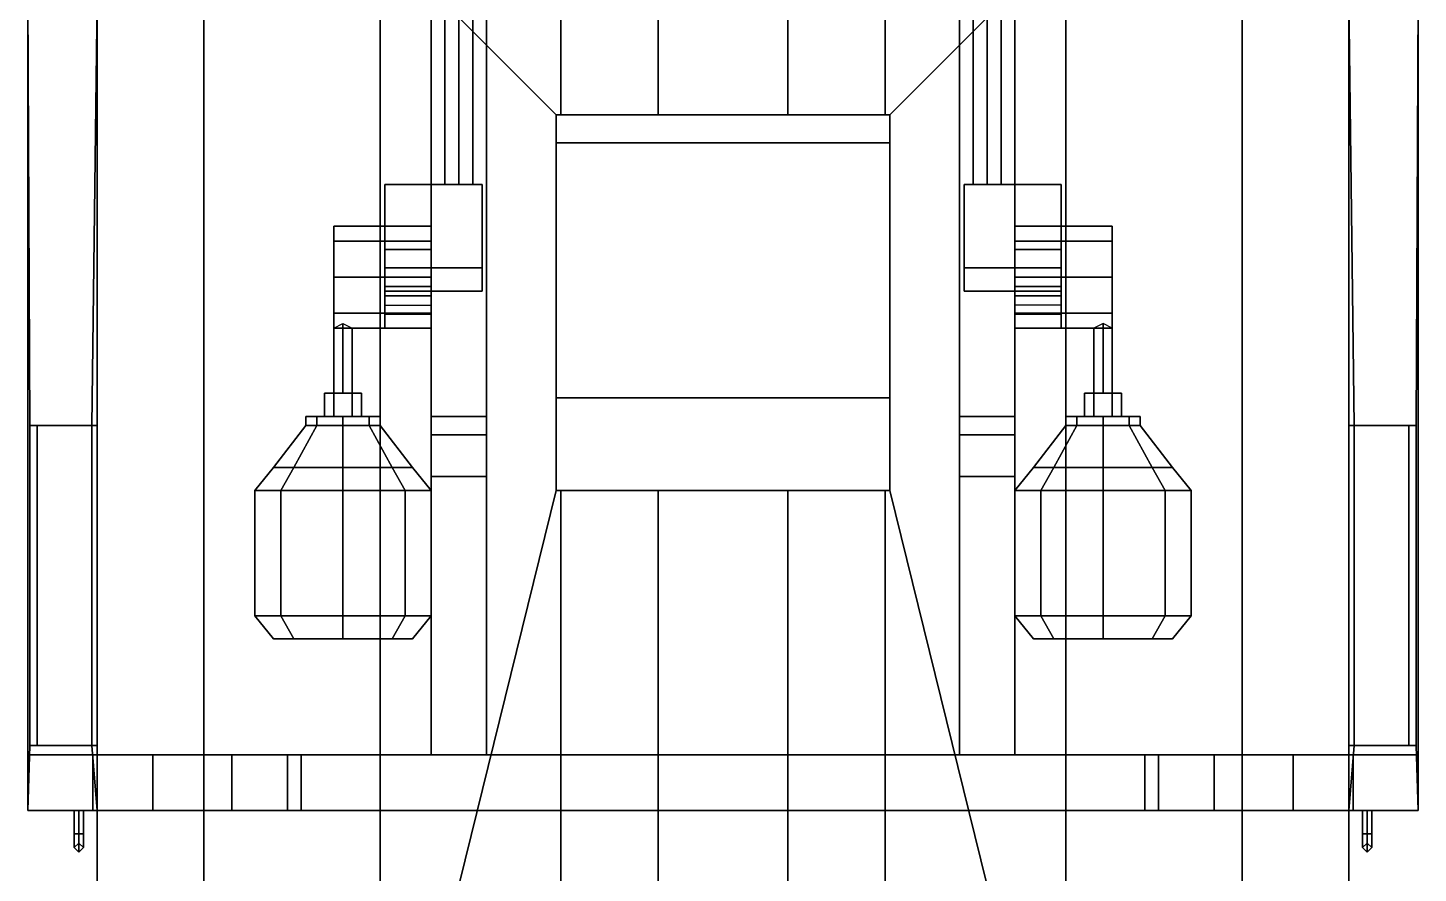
# Model space of a CAD drawing. Header units: millimetres. Extents: x -1.6 to 3, y -15.4 to 27.7.
# Drawn here: x -1.5 to 1.5, y -6.505 to -4.682 of the extents above; entities that cross this region are included whole.
import ezdxf

# ---------------------------------------------------------------- set-up
doc = ezdxf.new("R2010")
doc.units = ezdxf.units.MM
for name, color, linetype in [('cabin', 4, 'Continuous'), ('s2', 5, 'Continuous'), ('suspension', 5, 'Continuous')]:
    doc.layers.add(name, color=color, linetype=linetype)

msp = doc.modelspace()

# ---------------------------------------------------------------- linework, layer by layer
for points in [[(-0.63, 6.07, 0.8), (-0.63, -6.25, 0.8), (-0.63, -6.25, 1.35), (-0.63, 6.07, 1.35)], [(-0.63, 6.07, 1.35), (-0.63, -6.25, 1.35), (-0.51, -6.25, 1.35), (-0.51, 6.07, 1.35)], [(-0.51, -6.25, 1.35), (-0.51, -6.25, 0.8), (-0.51, 6.07, 0.8), (-0.51, 6.07, 1.35)], [(0.51, 6.07, 0.8), (0.51, -6.25, 0.8), (0.51, -6.25, 1.35), (0.51, 6.07, 1.35)], [(0.51, 6.07, 1.35), (0.51, -6.25, 1.35), (0.63, -6.25, 1.35), (0.63, 6.07, 1.35)], [(0.63, -6.25, 1.35), (0.63, -6.25, 0.8), (0.63, 6.07, 0.8), (0.63, 6.07, 1.35)], [(-0.51, 3.59, 0.5), (-0.51, -5.52, 0.5), (-0.63, -5.52, 0.5), (-0.63, 3.59, 0.5)], [(-0.63, 3.59, 0.5), (-0.63, -5.52, 0.5), (-0.63, -5.52, 0.8), (-0.63, 3.59, 0.8)], [(-0.51, -5.52, 0.8), (-0.51, -5.52, 0.5), (-0.51, 3.59, 0.5), (-0.51, 3.59, 0.8)], [(0.51, 3.59, 0.5), (0.51, -5.52, 0.5), (0.51, -5.52, 0.8), (0.51, 3.59, 0.8)], [(0.63, 3.59, 0.5), (0.63, -5.52, 0.5), (0.51, -5.52, 0.5), (0.51, 3.59, 0.5)], [(0.63, -5.52, 0.8), (0.63, -5.52, 0.5), (0.63, 3.59, 0.5), (0.63, 3.59, 0.8)], [(-0.51, -5.52, 0.5), (-0.51, -5.52, 0.67), (-0.63, -5.52, 0.67), (-0.63, -5.52, 0.5)], [(-0.51, -5.52, 0.67), (-0.51, -5.56, 0.75), (-0.63, -5.56, 0.75), (-0.63, -5.52, 0.67)], [(-0.63, -5.52, 0.67), (-0.63, -5.56, 0.75), (-0.63, -5.56, 0.8), (-0.63, -5.52, 0.8)], [(-0.51, -5.56, 0.8), (-0.51, -5.56, 0.75), (-0.51, -5.52, 0.67), (-0.51, -5.52, 0.8)], [(0.51, -5.52, 0.67), (0.51, -5.56, 0.75), (0.51, -5.56, 0.8), (0.51, -5.52, 0.8)], [(0.63, -5.52, 0.67), (0.63, -5.56, 0.75), (0.51, -5.56, 0.75), (0.51, -5.52, 0.67)], [(0.63, -5.52, 0.5), (0.63, -5.52, 0.67), (0.51, -5.52, 0.67), (0.51, -5.52, 0.5)], [(0.63, -5.56, 0.8), (0.63, -5.56, 0.75), (0.63, -5.52, 0.67), (0.63, -5.52, 0.8)], [(-0.63, -5.56, 0.75), (-0.63, -5.65, 0.8), (-0.63, -5.65, 0.8), (-0.63, -5.56, 0.8)], [(-0.51, -5.56, 0.75), (-0.51, -5.65, 0.8), (-0.63, -5.65, 0.8), (-0.63, -5.56, 0.75)], [(-0.51, -5.65, 0.8), (-0.51, -5.65, 0.8), (-0.51, -5.56, 0.75), (-0.51, -5.56, 0.8)], [(0.63, -5.56, 0.75), (0.63, -5.65, 0.8), (0.51, -5.65, 0.8), (0.51, -5.56, 0.75)], [(0.51, -5.56, 0.75), (0.51, -5.65, 0.8), (0.51, -5.65, 0.8), (0.51, -5.56, 0.8)], [(0.63, -5.65, 0.8), (0.63, -5.65, 0.8), (0.63, -5.56, 0.75), (0.63, -5.56, 0.8)], [(-0.51, -5.65, 0.8), (-0.51, -6.25, 0.8), (-0.63, -6.25, 0.8), (-0.63, -5.65, 0.8)], [(0.63, -5.65, 0.8), (0.63, -6.25, 0.8), (0.51, -6.25, 0.8), (0.51, -5.65, 0.8)], [(-0.91, -6.25, 1.58), (-0.91, -6.25, 1.24), (-1.5, -6.25, 1.24), (-1.5, -6.25, 1.58)], [(-1.5, -6.25, 1.24), (-1.5, -6.37, 1.24), (-1.5, -6.37, 1.58), (-1.5, -6.25, 1.58)], [(-1.36, -6.25, 1.24), (-1.36, -6.37, 1.24), (-1.5, -6.37, 1.24), (-1.5, -6.25, 1.24)], [(-1.23, -6.25, 1.22), (-1.23, -6.37, 1.22), (-1.36, -6.37, 1.24), (-1.36, -6.25, 1.24)], [(-0.91, -6.25, 1.24), (-1.23, -6.25, 1.22), (-1.36, -6.25, 1.24), (-0.91, -6.25, 1.24)], [(-1.06, -6.25, 1.14), (-1.06, -6.37, 1.14), (-1.23, -6.37, 1.22), (-1.23, -6.25, 1.22)], [(-0.91, -6.25, 1.24), (-1.06, -6.25, 1.14), (-1.23, -6.25, 1.22), (-0.91, -6.25, 1.24)], [(-0.94, -6.25, 0.99), (-0.94, -6.37, 0.99), (-1.06, -6.37, 1.14), (-1.06, -6.25, 1.14)], [(-0.91, -6.25, 1.24), (-0.94, -6.25, 0.99), (-1.06, -6.25, 1.14), (-0.91, -6.25, 1.24)], [(-0.91, -6.25, 1.24), (-0.91, -6.25, 0.86), (-0.94, -6.25, 0.99), (-0.91, -6.25, 1.24)], [(-0.91, -6.25, 0.86), (-0.91, -6.37, 0.86), (-0.94, -6.37, 0.99), (-0.94, -6.25, 0.99)], [(0.91, -6.25, 1.58), (0.91, -6.25, 0.79), (-0.91, -6.25, 0.79), (-0.91, -6.25, 1.58)], [(-0.91, -6.37, 0.79), (-0.91, -6.25, 0.79), (0.91, -6.25, 0.79), (0.91, -6.37, 0.79)], [(-0.91, -6.25, 0.79), (-0.91, -6.37, 0.79), (-0.91, -6.37, 0.86), (-0.91, -6.25, 0.86)], [(-0.63, -6.25, 1.35), (-0.63, -6.25, 0.8), (-0.51, -6.25, 0.8), (-0.51, -6.25, 1.35)], [(0.51, -6.25, 1.35), (0.51, -6.25, 0.8), (0.63, -6.25, 0.8), (0.63, -6.25, 1.35)], [(1.5, -6.25, 1.58), (1.5, -6.25, 1.24), (0.91, -6.25, 1.24), (0.91, -6.25, 1.58)], [(0.91, -6.25, 1.24), (0.94, -6.25, 0.99), (0.91, -6.25, 0.86), (0.91, -6.25, 1.24)], [(0.91, -6.37, 0.86), (0.91, -6.25, 0.86), (0.94, -6.25, 0.99), (0.94, -6.37, 0.99)], [(0.91, -6.25, 1.24), (1.06, -6.25, 1.14), (0.94, -6.25, 0.99), (0.91, -6.25, 1.24)], [(0.91, -6.25, 1.24), (1.23, -6.25, 1.22), (1.06, -6.25, 1.14), (0.91, -6.25, 1.24)], [(0.91, -6.25, 1.24), (1.36, -6.25, 1.24), (1.23, -6.25, 1.22), (0.91, -6.25, 1.24)], [(0.91, -6.37, 0.79), (0.91, -6.25, 0.79), (0.91, -6.25, 0.86), (0.91, -6.37, 0.86)], [(0.94, -6.37, 0.99), (0.94, -6.25, 0.99), (1.06, -6.25, 1.14), (1.06, -6.37, 1.14)], [(1.06, -6.37, 1.14), (1.06, -6.25, 1.14), (1.23, -6.25, 1.22), (1.23, -6.37, 1.22)], [(1.23, -6.37, 1.22), (1.23, -6.25, 1.22), (1.36, -6.25, 1.24), (1.36, -6.37, 1.24)], [(1.36, -6.37, 1.24), (1.36, -6.25, 1.24), (1.5, -6.25, 1.24), (1.5, -6.37, 1.24)], [(1.5, -6.37, 1.24), (1.5, -6.25, 1.24), (1.5, -6.25, 1.58), (1.5, -6.37, 1.58)], [(-1.5, -6.37, 1.58), (-1.5, -6.37, 1.24), (-0.91, -6.37, 1.24), (-0.91, -6.37, 1.58)], [(-0.91, -6.37, 1.24), (-1.36, -6.37, 1.24), (-1.23, -6.37, 1.22), (-0.91, -6.37, 1.24)], [(-0.91, -6.37, 1.24), (-1.23, -6.37, 1.22), (-1.06, -6.37, 1.14), (-0.91, -6.37, 1.24)], [(-0.91, -6.37, 1.24), (-1.06, -6.37, 1.14), (-0.94, -6.37, 0.99), (-0.91, -6.37, 1.24)], [(-0.91, -6.37, 1.24), (-0.94, -6.37, 0.99), (-0.91, -6.37, 0.86), (-0.91, -6.37, 1.24)], [(-0.91, -6.37, 1.58), (-0.91, -6.37, 0.79), (0.91, -6.37, 0.79), (0.91, -6.37, 1.58)], [(0.91, -6.37, 1.58), (0.91, -6.37, 1.24), (1.5, -6.37, 1.24), (1.5, -6.37, 1.58)], [(0.91, -6.37, 1.24), (0.91, -6.37, 0.86), (0.94, -6.37, 0.99), (0.91, -6.37, 1.24)], [(0.91, -6.37, 1.24), (0.94, -6.37, 0.99), (1.06, -6.37, 1.14), (0.91, -6.37, 1.24)], [(0.91, -6.37, 1.24), (1.06, -6.37, 1.14), (1.23, -6.37, 1.22), (0.91, -6.37, 1.24)], [(0.91, -6.37, 1.24), (1.23, -6.37, 1.22), (1.36, -6.37, 1.24), (0.91, -6.37, 1.24)]]:
    msp.add_3dface(points)
at = {"layer": 'cabin'}
for points in [[(-1.12, -7.22, 3.88), (-1.12, -4.49, 3.88), (-1.35, -4.49, 3.62), (-1.35, -7.22, 3.62)], [(-0.74, -4.49, 4.11), (-1.12, -4.49, 3.88), (-1.12, -7.22, 3.88), (-0.74, -7.22, 4.11)], [(-0.36, -5.68, 4.2172), (-0.36, -4.87, 4.2172), (-0.74, -4.49, 4.11), (-0.74, -7.22, 4.11)], [(-0.35, -4.87, 4.22), (-0.35, -4.49, 4.22), (-0.74, -4.49, 4.11), (-0.36, -4.87, 4.2172)], [(-0.14, -4.49, 4.26), (-0.35, -4.49, 4.22), (-0.35, -4.87, 4.22), (-0.14, -4.87, 4.26)], [(0.14, -4.87, 4.26), (0.14, -4.49, 4.26), (-0.14, -4.49, 4.26), (-0.14, -4.87, 4.26)], [(0.35, -4.87, 4.22), (0.35, -4.49, 4.22), (0.14, -4.49, 4.26), (0.14, -4.87, 4.26)], [(0.74, -4.49, 4.11), (0.35, -4.49, 4.22), (0.35, -4.87, 4.22), (0.36, -4.87, 4.2172)], [(0.74, -4.49, 4.11), (0.36, -4.87, 4.2172), (0.36, -5.68, 4.2172), (0.74, -7.22, 4.11)], [(1.12, -7.22, 3.88), (1.12, -4.49, 3.88), (0.74, -4.49, 4.11), (0.74, -7.22, 4.11)], [(1.35, -4.49, 3.62), (1.12, -4.49, 3.88), (1.12, -7.22, 3.88), (1.35, -7.22, 3.62)], [(-1.5, -4.62, 1.51), (-1.5, -6.37, 1.51), (-1.5, -6.37, 2.64), (-1.5, -4.62, 2.64)], [(1.5, -4.62, 1.51), (1.5, -6.37, 1.51), (-1.5, -6.37, 1.51), (-1.5, -4.62, 1.51)], [(-1.5, -4.62, 2.64), (-1.4954, -5.54, 2.67), (-1.3622, -5.54, 3.54), (-1.35, -4.62, 3.62)], [(-1.5, -4.62, 2.64), (-1.5, -6.37, 2.64), (-1.4954, -6.23, 2.67), (-1.4954, -5.54, 2.67)], [(-1.35, -6.37, 3.62), (-1.35, -4.62, 3.62), (-1.3622, -5.54, 3.54), (-1.3622, -6.23, 3.54)], [(1.35, -4.62, 3.62), (1.35, -6.37, 3.62), (1.3622, -6.23, 3.54), (1.3622, -5.54, 3.54)], [(1.5, -4.62, 2.64), (1.35, -4.62, 3.62), (1.3622, -5.54, 3.54), (1.4954, -5.54, 2.67)], [(1.5, -6.37, 2.64), (1.5, -4.62, 2.64), (1.4954, -5.54, 2.67), (1.4954, -6.23, 2.67)], [(1.5, -6.37, 2.64), (1.5, -6.37, 1.51), (1.5, -4.62, 1.51), (1.5, -4.62, 2.64)], [(-0.36, -4.87, 4.2172), (-0.36, -5.68, 4.2172), (-0.36, -5.68, 4.42), (-0.36, -5.48, 4.42)], [(0.36, -4.93, 4.32), (0.36, -4.87, 4.26), (-0.36, -4.87, 4.26), (-0.36, -4.93, 4.32)], [(-0.36, -4.87, 4.26), (-0.36, -4.87, 4.2172), (-0.36, -5.48, 4.42), (-0.36, -4.93, 4.32)], [(-0.36, -4.87, 4.26), (-0.14, -4.87, 4.26), (-0.35, -4.87, 4.22)], [(-0.36, -4.87, 4.26), (-0.35, -4.87, 4.22), (-0.36, -4.87, 4.2172)], [(0.36, -4.87, 4.26), (0.35, -4.87, 4.22), (0.14, -4.87, 4.26)], [(0.36, -5.68, 4.42), (0.36, -5.68, 4.2172), (0.36, -4.87, 4.2172), (0.36, -5.48, 4.42)], [(0.36, -5.48, 4.42), (0.36, -4.87, 4.2172), (0.36, -4.87, 4.26), (0.36, -4.93, 4.32)], [(-0.36, -4.93, 4.32), (-0.36, -5.48, 4.42), (0.36, -5.48, 4.42), (0.36, -4.93, 4.32)], [(-0.36, -5.48, 4.42), (-0.36, -5.68, 4.42), (0.36, -5.68, 4.42), (0.36, -5.48, 4.42)], [(-1.4954, -5.54, 2.67), (-1.4954, -6.23, 2.67), (-1.48, -6.23, 2.67), (-1.48, -5.54, 2.67)], [(-1.3622, -5.54, 3.54), (-1.4954, -5.54, 2.67), (-1.48, -5.54, 2.67), (-1.35, -5.54, 3.54)], [(-1.35, -6.23, 3.54), (-1.35, -5.54, 3.54), (-1.48, -5.54, 2.67), (-1.48, -6.23, 2.67)], [(-1.3622, -6.23, 3.54), (-1.3622, -5.54, 3.54), (-1.35, -5.54, 3.54), (-1.35, -6.23, 3.54)], [(1.35, -5.54, 3.54), (1.35, -6.23, 3.54), (1.48, -6.23, 2.67), (1.48, -5.54, 2.67)], [(1.4954, -5.54, 2.67), (1.3622, -5.54, 3.54), (1.35, -5.54, 3.54), (1.48, -5.54, 2.67)], [(1.3622, -5.54, 3.54), (1.3622, -6.23, 3.54), (1.35, -6.23, 3.54), (1.35, -5.54, 3.54)], [(1.4954, -6.23, 2.67), (1.4954, -5.54, 2.67), (1.48, -5.54, 2.67), (1.48, -6.23, 2.67)], [(-0.35, -7.22, 4.22), (-0.35, -5.68, 4.22), (-0.36, -5.68, 4.2172), (-0.74, -7.22, 4.11)], [(-0.36, -5.68, 4.42), (-0.14, -5.68, 4.26), (0.14, -5.68, 4.26), (0.36, -5.68, 4.42)], [(-0.36, -5.68, 4.42), (-0.36, -5.68, 4.2172), (-0.35, -5.68, 4.22), (-0.36, -5.68, 4.42)], [(-0.36, -5.68, 4.42), (-0.35, -5.68, 4.22), (-0.14, -5.68, 4.26), (-0.36, -5.68, 4.42)], [(-0.14, -5.68, 4.26), (-0.35, -5.68, 4.22), (-0.35, -7.22, 4.22), (-0.14, -7.22, 4.26)], [(0.14, -7.22, 4.26), (0.14, -5.68, 4.26), (-0.14, -5.68, 4.26), (-0.14, -7.22, 4.26)], [(0.35, -7.22, 4.22), (0.35, -5.68, 4.22), (0.14, -5.68, 4.26), (0.14, -7.22, 4.26)], [(0.36, -5.68, 4.42), (0.14, -5.68, 4.26), (0.35, -5.68, 4.22), (0.36, -5.68, 4.42)], [(0.36, -5.68, 4.2172), (0.35, -5.68, 4.22), (0.35, -7.22, 4.22), (0.74, -7.22, 4.11)], [(0.36, -5.68, 4.42), (0.35, -5.68, 4.22), (0.36, -5.68, 4.2172), (0.36, -5.68, 4.42)], [(-1.5, -6.37, 2.64), (-1.35, -6.37, 3.62), (-1.3622, -6.23, 3.54), (-1.4954, -6.23, 2.67)], [(-1.4954, -6.23, 2.67), (-1.3622, -6.23, 3.54), (-1.35, -6.23, 3.54), (-1.48, -6.23, 2.67)], [(1.3622, -6.23, 3.54), (1.4954, -6.23, 2.67), (1.48, -6.23, 2.67), (1.35, -6.23, 3.54)], [(1.35, -6.37, 3.62), (1.5, -6.37, 2.64), (1.4954, -6.23, 2.67), (1.3622, -6.23, 3.54)], [(-1.5, -6.37, 1.51), (-1.35, -6.37, 1.51), (-1.35, -6.37, 3.62), (-1.5, -6.37, 2.64)], [(-1.39, -6.37, 1.65), (-1.4, -6.37, 1.64), (-1.4, -6.42, 1.64), (-1.39, -6.42, 1.65)], [(-1.4, -6.37, 1.64), (-1.39, -6.37, 1.63), (-1.39, -6.42, 1.63), (-1.4, -6.42, 1.64)], [(-1.39, -6.37, 3.02), (-1.4, -6.37, 3.01), (-1.4, -6.42, 3.01), (-1.39, -6.42, 3.02)], [(-1.4, -6.37, 3.01), (-1.39, -6.37, 3), (-1.39, -6.42, 3), (-1.4, -6.42, 3.01)], [(-1.38, -6.37, 1.64), (-1.39, -6.37, 1.65), (-1.39, -6.42, 1.65), (-1.38, -6.42, 1.64)], [(-1.39, -6.37, 1.63), (-1.38, -6.37, 1.64), (-1.38, -6.42, 1.64), (-1.39, -6.42, 1.63)], [(-1.38, -6.37, 3.01), (-1.39, -6.37, 3.02), (-1.39, -6.42, 3.02), (-1.38, -6.42, 3.01)], [(-1.39, -6.37, 3), (-1.38, -6.37, 3.01), (-1.38, -6.42, 3.01), (-1.39, -6.42, 3)], [(-1.35, -6.37, 1.51), (-1.35, -7.09, 1.51), (-1.35, -7.09, 3.62), (-1.35, -6.37, 3.62)], [(1.35, -6.37, 1.51), (1.35, -7.09, 1.51), (-1.35, -7.09, 1.51), (-1.35, -6.37, 1.51)], [(1.35, -7.09, 3.62), (1.35, -7.09, 1.51), (1.35, -6.37, 1.51), (1.35, -6.37, 3.62)], [(1.35, -6.37, 3.62), (1.35, -6.37, 1.51), (1.5, -6.37, 1.51), (1.5, -6.37, 2.64)], [(1.39, -6.37, 1.65), (1.38, -6.37, 1.64), (1.38, -6.42, 1.64), (1.39, -6.42, 1.65)], [(1.38, -6.37, 1.64), (1.39, -6.37, 1.63), (1.39, -6.42, 1.63), (1.38, -6.42, 1.64)], [(1.39, -6.37, 3.02), (1.38, -6.37, 3.01), (1.38, -6.42, 3.01), (1.39, -6.42, 3.02)], [(1.38, -6.37, 3.01), (1.39, -6.37, 3), (1.39, -6.42, 3), (1.38, -6.42, 3.01)], [(1.4, -6.37, 1.64), (1.39, -6.37, 1.65), (1.39, -6.42, 1.65), (1.4, -6.42, 1.64)], [(1.39, -6.37, 1.63), (1.4, -6.37, 1.64), (1.4, -6.42, 1.64), (1.39, -6.42, 1.63)], [(1.4, -6.37, 3.01), (1.39, -6.37, 3.02), (1.39, -6.42, 3.02), (1.4, -6.42, 3.01)], [(1.39, -6.37, 3), (1.4, -6.37, 3.01), (1.4, -6.42, 3.01), (1.39, -6.42, 3)], [(-1.39, -6.42, 1.65), (-1.4, -6.42, 1.64), (-1.4, -6.45, 1.68), (-1.39, -6.44, 1.68)], [(-1.4, -6.42, 1.64), (-1.39, -6.42, 1.63), (-1.39, -6.46, 1.68), (-1.4, -6.45, 1.68)], [(-1.39, -6.42, 3.02), (-1.4, -6.42, 3.01), (-1.4, -6.45, 2.98), (-1.39, -6.46, 2.98)], [(-1.4, -6.42, 3.01), (-1.39, -6.42, 3), (-1.39, -6.44, 2.98), (-1.4, -6.45, 2.98)], [(-1.38, -6.42, 1.64), (-1.39, -6.42, 1.65), (-1.39, -6.44, 1.68), (-1.38, -6.45, 1.68)], [(-1.39, -6.42, 1.63), (-1.38, -6.42, 1.64), (-1.38, -6.45, 1.68), (-1.39, -6.46, 1.68)], [(-1.38, -6.42, 3.01), (-1.39, -6.42, 3.02), (-1.39, -6.46, 2.98), (-1.38, -6.45, 2.98)], [(-1.39, -6.42, 3), (-1.38, -6.42, 3.01), (-1.38, -6.45, 2.98), (-1.39, -6.44, 2.98)], [(1.39, -6.42, 1.65), (1.38, -6.42, 1.64), (1.38, -6.45, 1.68), (1.39, -6.44, 1.68)], [(1.38, -6.42, 1.64), (1.39, -6.42, 1.63), (1.39, -6.46, 1.68), (1.38, -6.45, 1.68)], [(1.39, -6.42, 3.02), (1.38, -6.42, 3.01), (1.38, -6.45, 2.98), (1.39, -6.46, 2.98)], [(1.38, -6.42, 3.01), (1.39, -6.42, 3), (1.39, -6.44, 2.98), (1.38, -6.45, 2.98)], [(1.4, -6.42, 1.64), (1.39, -6.42, 1.65), (1.39, -6.44, 1.68), (1.4, -6.45, 1.68)], [(1.39, -6.42, 1.63), (1.4, -6.42, 1.64), (1.4, -6.45, 1.68), (1.39, -6.46, 1.68)], [(1.4, -6.42, 3.01), (1.39, -6.42, 3.02), (1.39, -6.46, 2.98), (1.4, -6.45, 2.98)], [(1.39, -6.42, 3), (1.4, -6.42, 3.01), (1.4, -6.45, 2.98), (1.39, -6.44, 2.98)], [(-1.39, -6.44, 1.68), (-1.4, -6.45, 1.68), (-1.4, -6.45, 2.98), (-1.39, -6.44, 2.98)], [(-1.38, -6.45, 1.68), (-1.39, -6.44, 1.68), (-1.39, -6.44, 2.98), (-1.38, -6.45, 2.98)], [(1.39, -6.44, 1.68), (1.38, -6.45, 1.68), (1.38, -6.45, 2.98), (1.39, -6.44, 2.98)], [(1.4, -6.45, 1.68), (1.39, -6.44, 1.68), (1.39, -6.44, 2.98), (1.4, -6.45, 2.98)], [(-1.4, -6.45, 1.68), (-1.39, -6.46, 1.68), (-1.39, -6.46, 2.98), (-1.4, -6.45, 2.98)], [(-1.39, -6.46, 1.68), (-1.38, -6.45, 1.68), (-1.38, -6.45, 2.98), (-1.39, -6.46, 2.98)], [(1.38, -6.45, 1.68), (1.39, -6.46, 1.68), (1.39, -6.46, 2.98), (1.38, -6.45, 2.98)], [(1.39, -6.46, 1.68), (1.4, -6.45, 1.68), (1.4, -6.45, 2.98), (1.39, -6.46, 2.98)]]:
    msp.add_3dface(points, dxfattribs=at)
at = {"layer": 's2'}
for points in [[(-0.57, 3.56, 0.15), (-0.6, 3.56, 0.18), (-0.6, -5.02, 0.18), (-0.57, -5.02, 0.15)], [(-0.6, 3.56, 0.18), (-0.57, 3.56, 0.21), (-0.57, -5.02, 0.21), (-0.6, -5.02, 0.18)], [(-0.54, 3.56, 0.18), (-0.57, 3.56, 0.15), (-0.57, -5.02, 0.15), (-0.54, -5.02, 0.18)], [(-0.57, 3.56, 0.21), (-0.54, 3.56, 0.18), (-0.54, -5.02, 0.18), (-0.57, -5.02, 0.21)], [(-0.52, -5.02, 0.23), (-0.52, -5.2, 0.23), (-0.73, -5.2, 0.23), (-0.73, -5.02, 0.23)], [(-0.73, -5.02, 0.12), (-0.73, -5.2, 0.12), (-0.52, -5.2, 0.12), (-0.52, -5.02, 0.12)], [(-0.73, -5.02, 0.23), (-0.73, -5.02, 0.12), (-0.52, -5.02, 0.12), (-0.52, -5.02, 0.23)], [(-0.73, -5.2, 0.23), (-0.73, -5.2, 0.12), (-0.73, -5.02, 0.12), (-0.73, -5.02, 0.23)], [(-0.52, -5.02, 0.12), (-0.52, -5.2, 0.12), (-0.52, -5.2, 0.23), (-0.52, -5.02, 0.23)], [(-0.84, -5.33, 0.49), (-0.84, -5.1422, 0.4122), (-0.84, -5.11, 0.49), (-0.84, -5.2978, 0.5678)], [(-0.84, -5.2978, 0.5678), (-0.84, -5.11, 0.49), (-0.84, -5.1422, 0.5678), (-0.84, -5.22, 0.6)], [(-0.84, -5.11, 0.49), (-0.84, -5.1422, 0.4122), (-0.63, -5.1422, 0.4122), (-0.63, -5.11, 0.49)], [(-0.84, -5.1422, 0.5678), (-0.84, -5.11, 0.49), (-0.63, -5.11, 0.49), (-0.63, -5.1422, 0.5678)], [(-0.73, -5.24, 1.18), (-0.73, -5.11, 0.49), (-0.63, -5.11, 0.49), (-0.63, -5.24, 1.18)], [(-0.73, -5.33, 1.18), (-0.73, -5.33, 0.49), (-0.73, -5.11, 0.49), (-0.73, -5.24, 1.18)], [(-0.63, -5.11, 0.49), (-0.63, -5.33, 0.49), (-0.63, -5.33, 1.18), (-0.63, -5.24, 1.18)], [(-0.84, -5.2978, 0.4122), (-0.84, -5.22, 0.38), (-0.84, -5.1422, 0.4122), (-0.84, -5.33, 0.49)], [(-0.84, -5.1422, 0.4122), (-0.84, -5.22, 0.38), (-0.63, -5.22, 0.38), (-0.63, -5.1422, 0.4122)], [(-0.84, -5.22, 0.6), (-0.84, -5.1422, 0.5678), (-0.63, -5.1422, 0.5678), (-0.63, -5.22, 0.6)], [(-0.73, -5.16, 0.41), (-0.73, -5.16, 0.23), (-0.63, -5.16, 0.23), (-0.63, -5.16, 0.41)], [(-0.73, -5.28, 0.41), (-0.73, -5.26, 0.23), (-0.73, -5.16, 0.23), (-0.73, -5.16, 0.41)], [(-0.63, -5.16, 0.23), (-0.63, -5.26, 0.23), (-0.63, -5.28, 0.41), (-0.63, -5.16, 0.41)], [(-0.84, -5.22, 0.38), (-0.84, -5.2978, 0.4122), (-0.63, -5.2978, 0.4122), (-0.63, -5.22, 0.38)], [(-0.84, -5.2978, 0.5678), (-0.84, -5.22, 0.6), (-0.63, -5.22, 0.6), (-0.63, -5.2978, 0.5678)], [(-0.73, -5.2, 0.12), (-0.73, -5.25, 0.15), (-0.52, -5.25, 0.15), (-0.52, -5.2, 0.12)], [(-0.73, -5.25, 0.2), (-0.73, -5.25, 0.15), (-0.73, -5.2, 0.12), (-0.73, -5.2, 0.23)], [(-0.52, -5.2, 0.23), (-0.52, -5.25, 0.2), (-0.63, -5.25, 0.2), (-0.63, -5.2, 0.23)], [(-0.63, -5.2, 0.23), (-0.63, -5.2, 0.23), (-0.63, -5.25, 0.2), (-0.63, -5.26, 0.23)], [(-0.52, -5.2, 0.12), (-0.52, -5.25, 0.15), (-0.52, -5.25, 0.2), (-0.52, -5.2, 0.23)], [(-0.73, -5.3, 1.22), (-0.73, -5.33, 1.18), (-0.73, -5.24, 1.18), (-0.73, -5.26, 1.22)], [(-0.73, -5.26, 1.22), (-0.73, -5.24, 1.18), (-0.63, -5.24, 1.18), (-0.63, -5.26, 1.22)], [(-0.52, -5.25, 0.2), (-0.52, -5.25, 0.15), (-0.73, -5.25, 0.15), (-0.73, -5.25, 0.2)], [(-0.63, -5.26, 0.23), (-0.63, -5.25, 0.2), (-0.73, -5.25, 0.2), (-0.73, -5.26, 0.23)], [(-0.63, -5.24, 1.18), (-0.63, -5.33, 1.18), (-0.63, -5.3, 1.22), (-0.63, -5.26, 1.22)], [(-0.63, -5.28, 0.41), (-0.63, -5.26, 0.23), (-0.73, -5.26, 0.23), (-0.73, -5.28, 0.41)], [(-0.63, -5.26, 1.22), (-0.63, -5.3, 1.22), (-0.73, -5.3, 1.22), (-0.73, -5.26, 1.22)], [(-0.84, -5.2978, 0.4122), (-0.84, -5.33, 0.49), (-0.63, -5.33, 0.49), (-0.63, -5.2978, 0.4122)], [(-0.84, -5.33, 0.49), (-0.84, -5.2978, 0.5678), (-0.63, -5.2978, 0.5678), (-0.63, -5.33, 0.49)], [(-0.63, -5.3, 1.22), (-0.63, -5.33, 1.18), (-0.73, -5.33, 1.18), (-0.73, -5.3, 1.22)], [(-0.84, -5.33, 1.17), (-0.82, -5.32, 1.19), (-0.82, -5.47, 1.19), (-0.84, -5.47, 1.17)], [(-0.82, -5.33, 1.15), (-0.84, -5.33, 1.17), (-0.84, -5.47, 1.17), (-0.82, -5.47, 1.15)], [(-0.82, -5.32, 1.19), (-0.8, -5.33, 1.17), (-0.8, -5.47, 1.17), (-0.82, -5.47, 1.19)], [(-0.8, -5.33, 1.17), (-0.82, -5.33, 1.15), (-0.82, -5.47, 1.15), (-0.8, -5.47, 1.17)], [(-0.63, -5.33, 1.18), (-0.63, -5.33, 0.49), (-0.73, -5.33, 0.49), (-0.73, -5.33, 1.18)], [(-0.84, -5.52, 1.2046), (-0.86, -5.52, 1.17), (-0.86, -5.47, 1.17), (-0.84, -5.47, 1.2046)], [(-0.86, -5.52, 1.17), (-0.84, -5.52, 1.1354), (-0.84, -5.47, 1.1354), (-0.86, -5.47, 1.17)], [(-0.8, -5.47, 1.2046), (-0.84, -5.47, 1.2046), (-0.86, -5.47, 1.17), (-0.78, -5.47, 1.17)], [(-0.78, -5.47, 1.17), (-0.86, -5.47, 1.17), (-0.84, -5.47, 1.1354), (-0.8, -5.47, 1.1354)], [(-0.8, -5.52, 1.2046), (-0.84, -5.52, 1.2046), (-0.84, -5.47, 1.2046), (-0.8, -5.47, 1.2046)], [(-0.84, -5.52, 1.1354), (-0.8, -5.52, 1.1354), (-0.8, -5.47, 1.1354), (-0.84, -5.47, 1.1354)], [(-0.78, -5.52, 1.17), (-0.8, -5.52, 1.2046), (-0.8, -5.47, 1.2046), (-0.78, -5.47, 1.17)], [(-0.8, -5.52, 1.1354), (-0.78, -5.52, 1.17), (-0.78, -5.47, 1.17), (-0.8, -5.47, 1.1354)], [(-0.8766, -5.54, 1.2266), (-0.9, -5.54, 1.17), (-0.9, -5.52, 1.17), (-0.8766, -5.52, 1.2266)], [(-0.9, -5.54, 1.17), (-0.8766, -5.54, 1.1134), (-0.8766, -5.52, 1.1134), (-0.9, -5.52, 1.17)], [(-0.74, -5.52, 1.17), (-0.8766, -5.52, 1.2266), (-0.9, -5.52, 1.17), (-0.7634, -5.52, 1.1134)], [(-0.7634, -5.52, 1.1134), (-0.9, -5.52, 1.17), (-0.8766, -5.52, 1.1134), (-0.82, -5.52, 1.09)], [(-0.82, -5.54, 1.25), (-0.8766, -5.54, 1.2266), (-0.8766, -5.52, 1.2266), (-0.82, -5.52, 1.25)], [(-0.8766, -5.54, 1.1134), (-0.82, -5.54, 1.09), (-0.82, -5.52, 1.09), (-0.8766, -5.52, 1.1134)], [(-0.7634, -5.52, 1.2266), (-0.82, -5.52, 1.25), (-0.8766, -5.52, 1.2266), (-0.74, -5.52, 1.17)], [(-0.7634, -5.54, 1.2266), (-0.82, -5.54, 1.25), (-0.82, -5.52, 1.25), (-0.7634, -5.52, 1.2266)], [(-0.82, -5.54, 1.09), (-0.7634, -5.54, 1.1134), (-0.7634, -5.52, 1.1134), (-0.82, -5.52, 1.09)], [(-0.74, -5.54, 1.17), (-0.7634, -5.54, 1.2266), (-0.7634, -5.52, 1.2266), (-0.74, -5.52, 1.17)], [(-0.7634, -5.54, 1.1134), (-0.74, -5.54, 1.17), (-0.74, -5.52, 1.17), (-0.7634, -5.52, 1.1134)], [(-0.9261, -5.63, 1.2761), (-0.97, -5.63, 1.17), (-0.9, -5.54, 1.17), (-0.8766, -5.54, 1.2266)], [(-0.97, -5.63, 1.17), (-0.9261, -5.63, 1.0639), (-0.8766, -5.54, 1.1134), (-0.9, -5.54, 1.17)], [(-0.9261, -5.63, 1.0639), (-0.82, -5.63, 1.02), (-0.82, -5.54, 1.09), (-0.8766, -5.54, 1.1134)], [(-0.82, -5.63, 1.32), (-0.9261, -5.63, 1.2761), (-0.8766, -5.54, 1.2266), (-0.82, -5.54, 1.25)], [(-0.82, -5.63, 1.02), (-0.7139, -5.63, 1.0639), (-0.7634, -5.54, 1.1134), (-0.82, -5.54, 1.09)], [(-0.7139, -5.63, 1.2761), (-0.82, -5.63, 1.32), (-0.82, -5.54, 1.25), (-0.7634, -5.54, 1.2266)], [(-0.67, -5.63, 1.17), (-0.7139, -5.63, 1.2761), (-0.7634, -5.54, 1.2266), (-0.74, -5.54, 1.17)], [(-0.7139, -5.63, 1.0639), (-0.67, -5.63, 1.17), (-0.74, -5.54, 1.17), (-0.7634, -5.54, 1.1134)], [(-1.01, -5.68, 1.17), (-0.9544, -5.68, 1.0356), (-0.9261, -5.63, 1.0639), (-0.97, -5.63, 1.17)], [(-0.9544, -5.68, 1.3044), (-1.01, -5.68, 1.17), (-0.97, -5.63, 1.17), (-0.9261, -5.63, 1.2761)], [(-0.9544, -5.68, 1.0356), (-0.82, -5.68, 0.98), (-0.82, -5.63, 1.02), (-0.9261, -5.63, 1.0639)], [(-0.82, -5.68, 1.36), (-0.9544, -5.68, 1.3044), (-0.9261, -5.63, 1.2761), (-0.82, -5.63, 1.32)], [(-0.82, -5.68, 0.98), (-0.6856, -5.68, 1.0356), (-0.7139, -5.63, 1.0639), (-0.82, -5.63, 1.02)], [(-0.6856, -5.68, 1.3044), (-0.82, -5.68, 1.36), (-0.82, -5.63, 1.32), (-0.7139, -5.63, 1.2761)], [(-0.6856, -5.68, 1.0356), (-0.63, -5.68, 1.17), (-0.67, -5.63, 1.17), (-0.7139, -5.63, 1.0639)], [(-0.63, -5.68, 1.17), (-0.6856, -5.68, 1.3044), (-0.7139, -5.63, 1.2761), (-0.67, -5.63, 1.17)], [(-1.01, -5.95, 1.17), (-0.9544, -5.95, 1.0356), (-0.9544, -5.68, 1.0356), (-1.01, -5.68, 1.17)], [(-0.9544, -5.95, 1.3044), (-1.01, -5.95, 1.17), (-1.01, -5.68, 1.17), (-0.9544, -5.68, 1.3044)], [(-0.82, -5.95, 1.36), (-0.9544, -5.95, 1.3044), (-0.9544, -5.68, 1.3044), (-0.82, -5.68, 1.36)], [(-0.9544, -5.95, 1.0356), (-0.82, -5.95, 0.98), (-0.82, -5.68, 0.98), (-0.9544, -5.68, 1.0356)], [(-0.6856, -5.95, 1.3044), (-0.82, -5.95, 1.36), (-0.82, -5.68, 1.36), (-0.6856, -5.68, 1.3044)], [(-0.82, -5.95, 0.98), (-0.6856, -5.95, 1.0356), (-0.6856, -5.68, 1.0356), (-0.82, -5.68, 0.98)], [(-0.6856, -5.95, 1.0356), (-0.63, -5.95, 1.17), (-0.63, -5.68, 1.17), (-0.6856, -5.68, 1.0356)], [(-0.63, -5.95, 1.17), (-0.6856, -5.95, 1.3044), (-0.6856, -5.68, 1.3044), (-0.63, -5.68, 1.17)], [(-0.9544, -5.95, 1.0356), (-1.01, -5.95, 1.17), (-0.97, -6, 1.17), (-0.9261, -6, 1.0639)], [(-1.01, -5.95, 1.17), (-0.9544, -5.95, 1.3044), (-0.9261, -6, 1.2761), (-0.97, -6, 1.17)], [(-0.82, -5.95, 0.98), (-0.9544, -5.95, 1.0356), (-0.9261, -6, 1.0639), (-0.82, -6, 1.02)], [(-0.9544, -5.95, 1.3044), (-0.82, -5.95, 1.36), (-0.82, -6, 1.32), (-0.9261, -6, 1.2761)], [(-0.6856, -5.95, 1.0356), (-0.82, -5.95, 0.98), (-0.82, -6, 1.02), (-0.7139, -6, 1.0639)], [(-0.82, -5.95, 1.36), (-0.6856, -5.95, 1.3044), (-0.7139, -6, 1.2761), (-0.82, -6, 1.32)], [(-0.63, -5.95, 1.17), (-0.6856, -5.95, 1.0356), (-0.7139, -6, 1.0639), (-0.67, -6, 1.17)], [(-0.6856, -5.95, 1.3044), (-0.63, -5.95, 1.17), (-0.67, -6, 1.17), (-0.7139, -6, 1.2761)], [(-0.9261, -6, 1.2761), (-0.67, -6, 1.17), (-0.7139, -6, 1.0639), (-0.97, -6, 1.17)], [(-0.97, -6, 1.17), (-0.7139, -6, 1.0639), (-0.82, -6, 1.02), (-0.9261, -6, 1.0639)], [(-0.82, -6, 1.32), (-0.7139, -6, 1.2761), (-0.67, -6, 1.17), (-0.9261, -6, 1.2761)]]:
    msp.add_3dface(points, dxfattribs=at)
at = {"layer": 'suspension'}
for points in [[(0.57, 3.56, 0.21), (0.54, 3.56, 0.18), (0.54, -5.02, 0.18), (0.57, -5.02, 0.21)], [(0.54, 3.56, 0.18), (0.57, 3.56, 0.15), (0.57, -5.02, 0.15), (0.54, -5.02, 0.18)], [(0.6, 3.56, 0.18), (0.57, 3.56, 0.21), (0.57, -5.02, 0.21), (0.6, -5.02, 0.18)], [(0.57, 3.56, 0.15), (0.6, 3.56, 0.18), (0.6, -5.02, 0.18), (0.57, -5.02, 0.15)], [(0.52, -5.02, 0.12), (0.52, -5.2, 0.12), (0.52, -5.2, 0.23), (0.52, -5.02, 0.23)], [(0.73, -5.02, 0.23), (0.73, -5.02, 0.12), (0.52, -5.02, 0.12), (0.52, -5.02, 0.23)], [(0.73, -5.02, 0.12), (0.73, -5.2, 0.12), (0.52, -5.2, 0.12), (0.52, -5.02, 0.12)], [(0.52, -5.02, 0.23), (0.52, -5.2, 0.23), (0.73, -5.2, 0.23), (0.73, -5.02, 0.23)], [(0.73, -5.2, 0.23), (0.73, -5.2, 0.12), (0.73, -5.02, 0.12), (0.73, -5.02, 0.23)], [(0.84, -5.1422, 0.5678), (0.84, -5.11, 0.49), (0.63, -5.11, 0.49), (0.63, -5.1422, 0.5678)], [(0.84, -5.11, 0.49), (0.84, -5.1422, 0.4122), (0.63, -5.1422, 0.4122), (0.63, -5.11, 0.49)], [(0.63, -5.11, 0.49), (0.63, -5.33, 0.49), (0.63, -5.33, 1.18), (0.63, -5.24, 1.18)], [(0.73, -5.24, 1.18), (0.73, -5.11, 0.49), (0.63, -5.11, 0.49), (0.63, -5.24, 1.18)], [(0.73, -5.33, 1.18), (0.73, -5.33, 0.49), (0.73, -5.11, 0.49), (0.73, -5.24, 1.18)], [(0.84, -5.2978, 0.5678), (0.84, -5.11, 0.49), (0.84, -5.1422, 0.5678), (0.84, -5.22, 0.6)], [(0.84, -5.33, 0.49), (0.84, -5.1422, 0.4122), (0.84, -5.11, 0.49), (0.84, -5.2978, 0.5678)], [(0.84, -5.22, 0.6), (0.84, -5.1422, 0.5678), (0.63, -5.1422, 0.5678), (0.63, -5.22, 0.6)], [(0.84, -5.1422, 0.4122), (0.84, -5.22, 0.38), (0.63, -5.22, 0.38), (0.63, -5.1422, 0.4122)], [(0.73, -5.16, 0.41), (0.73, -5.16, 0.23), (0.63, -5.16, 0.23), (0.63, -5.16, 0.41)], [(0.63, -5.16, 0.23), (0.63, -5.26, 0.23), (0.63, -5.28, 0.41), (0.63, -5.16, 0.41)], [(0.73, -5.28, 0.41), (0.73, -5.26, 0.23), (0.73, -5.16, 0.23), (0.73, -5.16, 0.41)], [(0.84, -5.2978, 0.4122), (0.84, -5.22, 0.38), (0.84, -5.1422, 0.4122), (0.84, -5.33, 0.49)], [(0.52, -5.2, 0.12), (0.52, -5.25, 0.15), (0.52, -5.25, 0.2), (0.52, -5.2, 0.23)], [(0.73, -5.2, 0.12), (0.73, -5.25, 0.15), (0.52, -5.25, 0.15), (0.52, -5.2, 0.12)], [(0.52, -5.2, 0.23), (0.52, -5.25, 0.2), (0.63, -5.25, 0.2), (0.63, -5.2, 0.23)], [(0.63, -5.2, 0.23), (0.63, -5.2, 0.23), (0.63, -5.25, 0.2), (0.63, -5.26, 0.23)], [(0.84, -5.2978, 0.5678), (0.84, -5.22, 0.6), (0.63, -5.22, 0.6), (0.63, -5.2978, 0.5678)], [(0.84, -5.22, 0.38), (0.84, -5.2978, 0.4122), (0.63, -5.2978, 0.4122), (0.63, -5.22, 0.38)], [(0.73, -5.25, 0.2), (0.73, -5.25, 0.15), (0.73, -5.2, 0.12), (0.73, -5.2, 0.23)], [(0.52, -5.25, 0.2), (0.52, -5.25, 0.15), (0.73, -5.25, 0.15), (0.73, -5.25, 0.2)], [(0.73, -5.26, 1.22), (0.73, -5.24, 1.18), (0.63, -5.24, 1.18), (0.63, -5.26, 1.22)], [(0.63, -5.24, 1.18), (0.63, -5.33, 1.18), (0.63, -5.3, 1.22), (0.63, -5.26, 1.22)], [(0.63, -5.26, 0.23), (0.63, -5.25, 0.2), (0.73, -5.25, 0.2), (0.73, -5.26, 0.23)], [(0.73, -5.3, 1.22), (0.73, -5.33, 1.18), (0.73, -5.24, 1.18), (0.73, -5.26, 1.22)], [(0.63, -5.28, 0.41), (0.63, -5.26, 0.23), (0.73, -5.26, 0.23), (0.73, -5.28, 0.41)], [(0.63, -5.26, 1.22), (0.63, -5.3, 1.22), (0.73, -5.3, 1.22), (0.73, -5.26, 1.22)], [(0.84, -5.33, 0.49), (0.84, -5.2978, 0.5678), (0.63, -5.2978, 0.5678), (0.63, -5.33, 0.49)], [(0.84, -5.2978, 0.4122), (0.84, -5.33, 0.49), (0.63, -5.33, 0.49), (0.63, -5.2978, 0.4122)], [(0.63, -5.3, 1.22), (0.63, -5.33, 1.18), (0.73, -5.33, 1.18), (0.73, -5.3, 1.22)], [(0.63, -5.33, 1.18), (0.63, -5.33, 0.49), (0.73, -5.33, 0.49), (0.73, -5.33, 1.18)], [(0.82, -5.32, 1.19), (0.8, -5.33, 1.17), (0.8, -5.47, 1.17), (0.82, -5.47, 1.19)], [(0.8, -5.33, 1.17), (0.82, -5.33, 1.15), (0.82, -5.47, 1.15), (0.8, -5.47, 1.17)], [(0.84, -5.33, 1.17), (0.82, -5.32, 1.19), (0.82, -5.47, 1.19), (0.84, -5.47, 1.17)], [(0.82, -5.33, 1.15), (0.84, -5.33, 1.17), (0.84, -5.47, 1.17), (0.82, -5.47, 1.15)], [(0.78, -5.47, 1.17), (0.86, -5.47, 1.17), (0.84, -5.47, 1.1354), (0.8, -5.47, 1.1354)], [(0.8, -5.47, 1.2046), (0.84, -5.47, 1.2046), (0.86, -5.47, 1.17), (0.78, -5.47, 1.17)], [(0.8, -5.52, 1.1354), (0.78, -5.52, 1.17), (0.78, -5.47, 1.17), (0.8, -5.47, 1.1354)], [(0.78, -5.52, 1.17), (0.8, -5.52, 1.2046), (0.8, -5.47, 1.2046), (0.78, -5.47, 1.17)], [(0.84, -5.52, 1.1354), (0.8, -5.52, 1.1354), (0.8, -5.47, 1.1354), (0.84, -5.47, 1.1354)], [(0.8, -5.52, 1.2046), (0.84, -5.52, 1.2046), (0.84, -5.47, 1.2046), (0.8, -5.47, 1.2046)], [(0.86, -5.52, 1.17), (0.84, -5.52, 1.1354), (0.84, -5.47, 1.1354), (0.86, -5.47, 1.17)], [(0.84, -5.52, 1.2046), (0.86, -5.52, 1.17), (0.86, -5.47, 1.17), (0.84, -5.47, 1.2046)], [(0.74, -5.52, 1.17), (0.8766, -5.52, 1.2266), (0.9, -5.52, 1.17), (0.7634, -5.52, 1.1134)], [(0.7634, -5.52, 1.2266), (0.82, -5.52, 1.25), (0.8766, -5.52, 1.2266), (0.74, -5.52, 1.17)], [(0.7634, -5.54, 1.1134), (0.74, -5.54, 1.17), (0.74, -5.52, 1.17), (0.7634, -5.52, 1.1134)], [(0.74, -5.54, 1.17), (0.7634, -5.54, 1.2266), (0.7634, -5.52, 1.2266), (0.74, -5.52, 1.17)], [(0.7634, -5.52, 1.1134), (0.9, -5.52, 1.17), (0.8766, -5.52, 1.1134), (0.82, -5.52, 1.09)], [(0.82, -5.54, 1.09), (0.7634, -5.54, 1.1134), (0.7634, -5.52, 1.1134), (0.82, -5.52, 1.09)], [(0.7634, -5.54, 1.2266), (0.82, -5.54, 1.25), (0.82, -5.52, 1.25), (0.7634, -5.52, 1.2266)], [(0.8766, -5.54, 1.1134), (0.82, -5.54, 1.09), (0.82, -5.52, 1.09), (0.8766, -5.52, 1.1134)], [(0.82, -5.54, 1.25), (0.8766, -5.54, 1.2266), (0.8766, -5.52, 1.2266), (0.82, -5.52, 1.25)], [(0.9, -5.54, 1.17), (0.8766, -5.54, 1.1134), (0.8766, -5.52, 1.1134), (0.9, -5.52, 1.17)], [(0.8766, -5.54, 1.2266), (0.9, -5.54, 1.17), (0.9, -5.52, 1.17), (0.8766, -5.52, 1.2266)], [(0.7139, -5.63, 1.0639), (0.67, -5.63, 1.17), (0.74, -5.54, 1.17), (0.7634, -5.54, 1.1134)], [(0.67, -5.63, 1.17), (0.7139, -5.63, 1.2761), (0.7634, -5.54, 1.2266), (0.74, -5.54, 1.17)], [(0.7139, -5.63, 1.2761), (0.82, -5.63, 1.32), (0.82, -5.54, 1.25), (0.7634, -5.54, 1.2266)], [(0.82, -5.63, 1.02), (0.7139, -5.63, 1.0639), (0.7634, -5.54, 1.1134), (0.82, -5.54, 1.09)], [(0.82, -5.63, 1.32), (0.9261, -5.63, 1.2761), (0.8766, -5.54, 1.2266), (0.82, -5.54, 1.25)], [(0.9261, -5.63, 1.0639), (0.82, -5.63, 1.02), (0.82, -5.54, 1.09), (0.8766, -5.54, 1.1134)], [(0.97, -5.63, 1.17), (0.9261, -5.63, 1.0639), (0.8766, -5.54, 1.1134), (0.9, -5.54, 1.17)], [(0.9261, -5.63, 1.2761), (0.97, -5.63, 1.17), (0.9, -5.54, 1.17), (0.8766, -5.54, 1.2266)], [(0.63, -5.68, 1.17), (0.6856, -5.68, 1.3044), (0.7139, -5.63, 1.2761), (0.67, -5.63, 1.17)], [(0.6856, -5.68, 1.0356), (0.63, -5.68, 1.17), (0.67, -5.63, 1.17), (0.7139, -5.63, 1.0639)], [(0.6856, -5.68, 1.3044), (0.82, -5.68, 1.36), (0.82, -5.63, 1.32), (0.7139, -5.63, 1.2761)], [(0.82, -5.68, 0.98), (0.6856, -5.68, 1.0356), (0.7139, -5.63, 1.0639), (0.82, -5.63, 1.02)], [(0.82, -5.68, 1.36), (0.9544, -5.68, 1.3044), (0.9261, -5.63, 1.2761), (0.82, -5.63, 1.32)], [(0.9544, -5.68, 1.0356), (0.82, -5.68, 0.98), (0.82, -5.63, 1.02), (0.9261, -5.63, 1.0639)], [(0.9544, -5.68, 1.3044), (1.01, -5.68, 1.17), (0.97, -5.63, 1.17), (0.9261, -5.63, 1.2761)], [(1.01, -5.68, 1.17), (0.9544, -5.68, 1.0356), (0.9261, -5.63, 1.0639), (0.97, -5.63, 1.17)], [(0.63, -5.95, 1.17), (0.6856, -5.95, 1.3044), (0.6856, -5.68, 1.3044), (0.63, -5.68, 1.17)], [(0.6856, -5.95, 1.0356), (0.63, -5.95, 1.17), (0.63, -5.68, 1.17), (0.6856, -5.68, 1.0356)], [(0.82, -5.95, 0.98), (0.6856, -5.95, 1.0356), (0.6856, -5.68, 1.0356), (0.82, -5.68, 0.98)], [(0.6856, -5.95, 1.3044), (0.82, -5.95, 1.36), (0.82, -5.68, 1.36), (0.6856, -5.68, 1.3044)], [(0.9544, -5.95, 1.0356), (0.82, -5.95, 0.98), (0.82, -5.68, 0.98), (0.9544, -5.68, 1.0356)], [(0.82, -5.95, 1.36), (0.9544, -5.95, 1.3044), (0.9544, -5.68, 1.3044), (0.82, -5.68, 1.36)], [(0.9544, -5.95, 1.3044), (1.01, -5.95, 1.17), (1.01, -5.68, 1.17), (0.9544, -5.68, 1.3044)], [(1.01, -5.95, 1.17), (0.9544, -5.95, 1.0356), (0.9544, -5.68, 1.0356), (1.01, -5.68, 1.17)], [(0.6856, -5.95, 1.3044), (0.63, -5.95, 1.17), (0.67, -6, 1.17), (0.7139, -6, 1.2761)], [(0.63, -5.95, 1.17), (0.6856, -5.95, 1.0356), (0.7139, -6, 1.0639), (0.67, -6, 1.17)], [(0.82, -5.95, 1.36), (0.6856, -5.95, 1.3044), (0.7139, -6, 1.2761), (0.82, -6, 1.32)], [(0.6856, -5.95, 1.0356), (0.82, -5.95, 0.98), (0.82, -6, 1.02), (0.7139, -6, 1.0639)], [(0.9544, -5.95, 1.3044), (0.82, -5.95, 1.36), (0.82, -6, 1.32), (0.9261, -6, 1.2761)], [(0.82, -5.95, 0.98), (0.9544, -5.95, 1.0356), (0.9261, -6, 1.0639), (0.82, -6, 1.02)], [(1.01, -5.95, 1.17), (0.9544, -5.95, 1.3044), (0.9261, -6, 1.2761), (0.97, -6, 1.17)], [(0.9544, -5.95, 1.0356), (1.01, -5.95, 1.17), (0.97, -6, 1.17), (0.9261, -6, 1.0639)], [(0.82, -6, 1.32), (0.7139, -6, 1.2761), (0.67, -6, 1.17), (0.9261, -6, 1.2761)], [(0.9261, -6, 1.2761), (0.67, -6, 1.17), (0.7139, -6, 1.0639), (0.97, -6, 1.17)], [(0.97, -6, 1.17), (0.7139, -6, 1.0639), (0.82, -6, 1.02), (0.9261, -6, 1.0639)]]:
    msp.add_3dface(points, dxfattribs=at)

doc.saveas('drawing.dxf')
